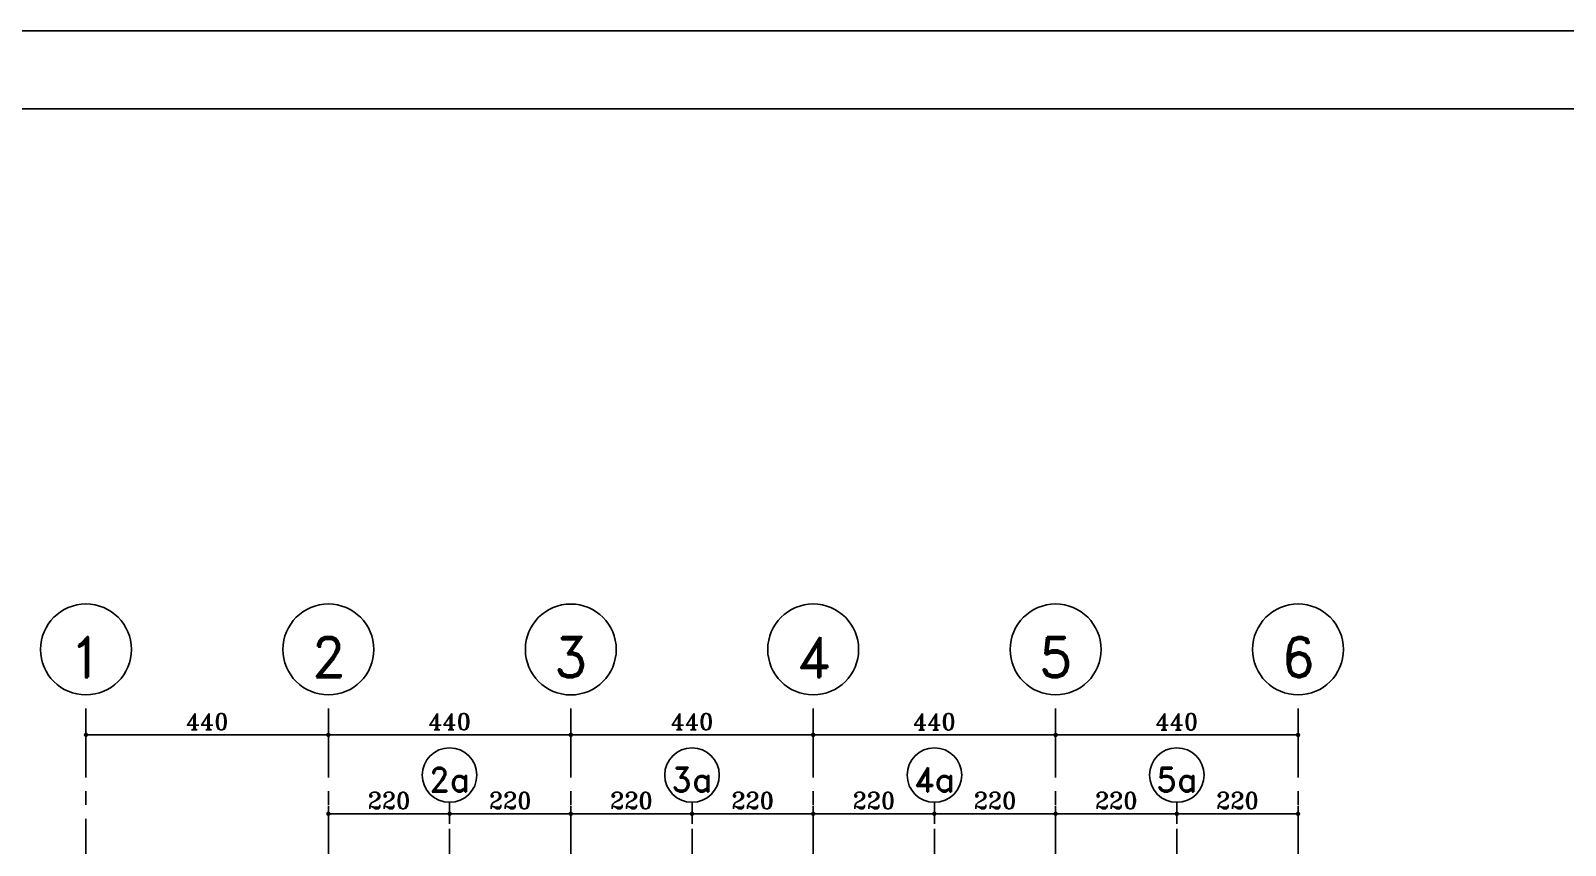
# Model space of a CAD drawing. Header units: inches. Extents: x 460503 to 460688, y 47570 to 48852.
# Drawn here: x 460520.24 to 460548.1, y 48765.43 to 48780.21 of the extents above; entities that cross this region are included whole.
import ezdxf
from ezdxf.enums import TextEntityAlignment as Align

# ---------------------------------------------------------------- set-up
doc = ezdxf.new("R2010")
doc.units = ezdxf.units.IN
doc.header["$MEASUREMENT"] = 0
for name, pattern in [('CENTER', [2, 1.25, -0.25, 0.25, -0.25]), ('DASHDOTX2', [2, 1, -0.5, 0, -0.5]), ('HIDDEN', [0.375, 0.25, -0.125])]:
    doc.linetypes.add(name, pattern=pattern)
for name, color, linetype in [('1', 1, 'Continuous'), ('3', 3, 'HIDDEN'), ('Ax', 1, 'DASHDOTX2'), ('AXE', 1, 'CENTER'), ('DIM', 8, 'Continuous'), ('lateral brace', 5, 'Continuous'), ('Layer4', 118, 'Continuous'), ('wall', 4, 'Continuous')]:
    doc.layers.add(name, color=color, linetype=linetype)
doc.styles.add('ROMAND', font='ROMAND.shx')
doc.styles.add('ROMANT', font='romant')
doc.dimstyles.new('1-100', dxfattribs={"dimtxt": 0.3, "dimasz": 0.08, "dimexe": 0.18, "dimexo": 0.0625, "dimgap": 0.09, "dimtad": 1, "dimdec": 0, "dimlfac": 100, "dimdsep": 46, "dimtxsty": 'ROMANT', "dimblk": 'DOT', "dimcen": 0.09, "dimclrd": 1, "dimclre": 1, "dimclrt": 3, "dimadec": 0, "dimazin": 0, "dimtfac": 1, "dimtdec": 0, "dimtix": 1, "dimtofl": 0, "dimtmove": 2, "dimatfit": 3, "dimldrblk": 'DOT', "dimfxl": 1, "dimtolj": 1, "dimarcsym": 0})

# ---------------------------------------------------------------- blocks, each defined once
blk = doc.blocks.new('DOT')
at = {"layer": 'DIM', "color": 0, "linetype": 'ByBlock'}
blk.add_line((-0.5, 0), (-1, 0), dxfattribs=at)
at = {"layer": 'DIM', "color": 0, "linetype": 'ByBlock', "const_width": 0.5}
blk.add_lwpolyline([(-0.25, 0, 1), (0.25, 0, 1)], format="xyb", close=True, dxfattribs=at)
blk = doc.blocks.new('*D43')
at = {"layer": 'Defpoints', "color": 0, "transparency": 16777216}
for p in [(460525.644, 48767.434), (460521.244, 48766.857), (460525.644, 48766.857)]:
    blk.add_point(p, dxfattribs=at)
at = {"layer": 'wall', "color": 1, "lineweight": -2, "transparency": 16777216}
for p, q in [((460521.244, 48766.92), (460521.244, 48767.614)), ((460521.324, 48767.434), (460525.564, 48767.434)), ((460525.644, 48766.92), (460525.644, 48767.614))]:
    blk.add_line(p, q, dxfattribs=at)
at = {"layer": 'wall', "color": 1, "lineweight": -2, "transparency": 16777216, "xscale": 0.08, "yscale": 0.08, "zscale": 0.08, "rotation": 180}
blk.add_blockref('DOT', (460521.244, 48767.434), dxfattribs=at)
at = {"layer": 'wall', "color": 1, "lineweight": -2, "transparency": 16777216, "xscale": 0.08, "yscale": 0.08, "zscale": 0.08}
blk.add_blockref('DOT', (460525.644, 48767.434), dxfattribs=at)
at = {"layer": 'wall', "color": 3, "transparency": 16777216, "insert": (460523.444, 48767.674), "char_height": 0.3, "attachment_point": 5, "style": 'ROMANT'}
blk.add_mtext('\\A1;440', dxfattribs=at)
blk = doc.blocks.new('_Dot')
at = {"layer": 'DIM', "color": 0, "lineweight": -2}
blk.add_line((-0.5, 0), (-1, 0), dxfattribs=at)
at = {"layer": 'DIM', "color": 0, "const_width": 0.5}
blk.add_lwpolyline([(-0.25, 0, 1), (0.25, 0, 1)], format="xyb", close=True, dxfattribs=at)
blk = doc.blocks.new('*D44')
at = {"layer": 'Defpoints', "color": 0, "transparency": 16777216}
for p in [(460530.044, 48767.434), (460525.644, 48766.857), (460530.044, 48766.857)]:
    blk.add_point(p, dxfattribs=at)
at = {"layer": 'wall', "color": 1, "lineweight": -2, "transparency": 16777216}
for p, q in [((460525.644, 48766.92), (460525.644, 48767.614)), ((460525.724, 48767.434), (460529.964, 48767.434)), ((460530.044, 48766.92), (460530.044, 48767.614))]:
    blk.add_line(p, q, dxfattribs=at)
at = {"layer": 'wall', "color": 1, "lineweight": -2, "transparency": 16777216, "xscale": 0.08, "yscale": 0.08, "zscale": 0.08, "rotation": 180}
blk.add_blockref('DOT', (460525.644, 48767.434), dxfattribs=at)
at = {"layer": 'wall', "color": 1, "lineweight": -2, "transparency": 16777216, "xscale": 0.08, "yscale": 0.08, "zscale": 0.08}
blk.add_blockref('DOT', (460530.044, 48767.434), dxfattribs=at)
at = {"layer": 'wall', "color": 3, "transparency": 16777216, "insert": (460527.844, 48767.674), "char_height": 0.3, "attachment_point": 5, "style": 'ROMANT'}
blk.add_mtext('\\A1;440', dxfattribs=at)
blk = doc.blocks.new('*D45')
at = {"layer": 'Defpoints', "color": 0, "transparency": 16777216}
for p in [(460534.444, 48767.434), (460530.044, 48766.857), (460534.444, 48766.857)]:
    blk.add_point(p, dxfattribs=at)
at = {"layer": 'wall', "color": 1, "lineweight": -2, "transparency": 16777216}
for p, q in [((460530.044, 48766.92), (460530.044, 48767.614)), ((460530.124, 48767.434), (460534.364, 48767.434)), ((460534.444, 48766.92), (460534.444, 48767.614))]:
    blk.add_line(p, q, dxfattribs=at)
at = {"layer": 'wall', "color": 1, "lineweight": -2, "transparency": 16777216, "xscale": 0.08, "yscale": 0.08, "zscale": 0.08, "rotation": 180}
blk.add_blockref('DOT', (460530.044, 48767.434), dxfattribs=at)
at = {"layer": 'wall', "color": 1, "lineweight": -2, "transparency": 16777216, "xscale": 0.08, "yscale": 0.08, "zscale": 0.08}
blk.add_blockref('DOT', (460534.444, 48767.434), dxfattribs=at)
at = {"layer": 'wall', "color": 3, "transparency": 16777216, "insert": (460532.244, 48767.674), "char_height": 0.3, "attachment_point": 5, "style": 'ROMANT'}
blk.add_mtext('\\A1;440', dxfattribs=at)
blk = doc.blocks.new('*D46')
at = {"layer": 'Defpoints', "color": 0, "transparency": 16777216}
for p in [(460538.844, 48767.432), (460534.444, 48766.857), (460538.844, 48766.857)]:
    blk.add_point(p, dxfattribs=at)
at = {"layer": 'wall', "color": 1, "lineweight": -2, "transparency": 16777216}
for p, q in [((460534.444, 48766.92), (460534.444, 48767.612)), ((460534.524, 48767.432), (460538.764, 48767.432)), ((460538.844, 48766.92), (460538.844, 48767.612))]:
    blk.add_line(p, q, dxfattribs=at)
at = {"layer": 'wall', "color": 1, "lineweight": -2, "transparency": 16777216, "xscale": 0.08, "yscale": 0.08, "zscale": 0.08, "rotation": 180}
blk.add_blockref('DOT', (460534.444, 48767.432), dxfattribs=at)
at = {"layer": 'wall', "color": 1, "lineweight": -2, "transparency": 16777216, "xscale": 0.08, "yscale": 0.08, "zscale": 0.08}
blk.add_blockref('DOT', (460538.844, 48767.432), dxfattribs=at)
at = {"layer": 'wall', "color": 3, "transparency": 16777216, "insert": (460536.644, 48767.672), "char_height": 0.3, "attachment_point": 5, "style": 'ROMANT'}
blk.add_mtext('\\A1;440', dxfattribs=at)
blk = doc.blocks.new('*D38')
at = {"layer": 'Defpoints', "color": 0, "transparency": 16777216}
for p in [(460543.244, 48767.432), (460538.844, 48766.857), (460543.244, 48766.857)]:
    blk.add_point(p, dxfattribs=at)
at = {"layer": 'wall', "color": 1, "lineweight": -2, "transparency": 16777216}
for p, q in [((460538.844, 48766.92), (460538.844, 48767.612)), ((460538.924, 48767.432), (460543.164, 48767.432)), ((460543.244, 48766.92), (460543.244, 48767.612))]:
    blk.add_line(p, q, dxfattribs=at)
at = {"layer": 'wall', "color": 1, "lineweight": -2, "transparency": 16777216, "xscale": 0.08, "yscale": 0.08, "zscale": 0.08, "rotation": 180}
blk.add_blockref('DOT', (460538.844, 48767.432), dxfattribs=at)
at = {"layer": 'wall', "color": 1, "lineweight": -2, "transparency": 16777216, "xscale": 0.08, "yscale": 0.08, "zscale": 0.08}
blk.add_blockref('DOT', (460543.244, 48767.432), dxfattribs=at)
at = {"layer": 'wall', "color": 3, "transparency": 16777216, "insert": (460541.044, 48767.672), "char_height": 0.3, "attachment_point": 5, "style": 'ROMANT'}
blk.add_mtext('\\A1;440', dxfattribs=at)
blk = doc.blocks.new('*D706')
at = {"layer": 'Defpoints', "color": 0, "transparency": 16777216}
for p in [(460525.644, 48766.208), (460527.844, 48766.208), (460525.644, 48766.001)]:
    blk.add_point(p, dxfattribs=at)
at = {"layer": 'wall', "color": 1, "lineweight": -2, "transparency": 16777216}
for p, q in [((460525.644, 48766.146), (460525.644, 48765.821)), ((460527.844, 48766.146), (460527.844, 48765.821)), ((460527.764, 48766.001), (460525.724, 48766.001))]:
    blk.add_line(p, q, dxfattribs=at)
at = {"layer": 'wall', "color": 1, "lineweight": -2, "transparency": 16777216, "xscale": 0.08, "yscale": 0.08, "zscale": 0.08, "rotation": 180}
blk.add_blockref('DOT', (460525.644, 48766.001), dxfattribs=at)
at = {"layer": 'wall', "color": 1, "lineweight": -2, "transparency": 16777216, "xscale": 0.08, "yscale": 0.08, "zscale": 0.08}
blk.add_blockref('DOT', (460527.844, 48766.001), dxfattribs=at)
at = {"layer": 'wall', "color": 3, "transparency": 16777216, "insert": (460526.744, 48766.241), "char_height": 0.3, "attachment_point": 5, "style": 'ROMANT'}
blk.add_mtext('\\A1;220', dxfattribs=at)
blk = doc.blocks.new('*D707')
at = {"layer": 'Defpoints', "color": 0, "transparency": 16777216}
for p in [(460527.844, 48766.208), (460530.044, 48766.208), (460527.844, 48766.001)]:
    blk.add_point(p, dxfattribs=at)
at = {"layer": 'wall', "color": 1, "lineweight": -2, "transparency": 16777216}
for p, q in [((460527.844, 48766.146), (460527.844, 48765.821)), ((460530.044, 48766.146), (460530.044, 48765.821)), ((460529.964, 48766.001), (460527.924, 48766.001))]:
    blk.add_line(p, q, dxfattribs=at)
at = {"layer": 'wall', "color": 1, "lineweight": -2, "transparency": 16777216, "xscale": 0.08, "yscale": 0.08, "zscale": 0.08, "rotation": 180}
blk.add_blockref('DOT', (460527.844, 48766.001), dxfattribs=at)
at = {"layer": 'wall', "color": 1, "lineweight": -2, "transparency": 16777216, "xscale": 0.08, "yscale": 0.08, "zscale": 0.08}
blk.add_blockref('DOT', (460530.044, 48766.001), dxfattribs=at)
at = {"layer": 'wall', "color": 3, "transparency": 16777216, "insert": (460528.944, 48766.241), "char_height": 0.3, "attachment_point": 5, "style": 'ROMANT'}
blk.add_mtext('\\A1;220', dxfattribs=at)
blk = doc.blocks.new('*D708')
at = {"layer": 'Defpoints', "color": 0, "transparency": 16777216}
for p in [(460530.044, 48766.208), (460532.244, 48766.208), (460530.044, 48766.001)]:
    blk.add_point(p, dxfattribs=at)
at = {"layer": 'wall', "color": 1, "lineweight": -2, "transparency": 16777216}
for p, q in [((460530.044, 48766.146), (460530.044, 48765.821)), ((460532.244, 48766.146), (460532.244, 48765.821)), ((460532.164, 48766.001), (460530.124, 48766.001))]:
    blk.add_line(p, q, dxfattribs=at)
at = {"layer": 'wall', "color": 1, "lineweight": -2, "transparency": 16777216, "xscale": 0.08, "yscale": 0.08, "zscale": 0.08, "rotation": 180}
blk.add_blockref('DOT', (460530.044, 48766.001), dxfattribs=at)
at = {"layer": 'wall', "color": 1, "lineweight": -2, "transparency": 16777216, "xscale": 0.08, "yscale": 0.08, "zscale": 0.08}
blk.add_blockref('DOT', (460532.244, 48766.001), dxfattribs=at)
at = {"layer": 'wall', "color": 3, "transparency": 16777216, "insert": (460531.144, 48766.241), "char_height": 0.3, "attachment_point": 5, "style": 'ROMANT'}
blk.add_mtext('\\A1;220', dxfattribs=at)
blk = doc.blocks.new('*D709')
at = {"layer": 'Defpoints', "color": 0, "transparency": 16777216}
for p in [(460532.244, 48766.208), (460534.444, 48766.208), (460532.244, 48766.001)]:
    blk.add_point(p, dxfattribs=at)
at = {"layer": 'wall', "color": 1, "lineweight": -2, "transparency": 16777216}
for p, q in [((460532.244, 48766.146), (460532.244, 48765.821)), ((460534.444, 48766.146), (460534.444, 48765.821)), ((460534.364, 48766.001), (460532.324, 48766.001))]:
    blk.add_line(p, q, dxfattribs=at)
at = {"layer": 'wall', "color": 1, "lineweight": -2, "transparency": 16777216, "xscale": 0.08, "yscale": 0.08, "zscale": 0.08, "rotation": 180}
blk.add_blockref('DOT', (460532.244, 48766.001), dxfattribs=at)
at = {"layer": 'wall', "color": 1, "lineweight": -2, "transparency": 16777216, "xscale": 0.08, "yscale": 0.08, "zscale": 0.08}
blk.add_blockref('DOT', (460534.444, 48766.001), dxfattribs=at)
at = {"layer": 'wall', "color": 3, "transparency": 16777216, "insert": (460533.344, 48766.241), "char_height": 0.3, "attachment_point": 5, "style": 'ROMANT'}
blk.add_mtext('\\A1;220', dxfattribs=at)
blk = doc.blocks.new('*D710')
at = {"layer": 'Defpoints', "color": 0, "transparency": 16777216}
for p in [(460534.444, 48766.208), (460536.644, 48766.208), (460534.444, 48766.001)]:
    blk.add_point(p, dxfattribs=at)
at = {"layer": 'wall', "color": 1, "lineweight": -2, "transparency": 16777216}
for p, q in [((460534.444, 48766.146), (460534.444, 48765.821)), ((460536.644, 48766.146), (460536.644, 48765.821)), ((460536.564, 48766.001), (460534.524, 48766.001))]:
    blk.add_line(p, q, dxfattribs=at)
at = {"layer": 'wall', "color": 1, "lineweight": -2, "transparency": 16777216, "xscale": 0.08, "yscale": 0.08, "zscale": 0.08, "rotation": 180}
blk.add_blockref('DOT', (460534.444, 48766.001), dxfattribs=at)
at = {"layer": 'wall', "color": 1, "lineweight": -2, "transparency": 16777216, "xscale": 0.08, "yscale": 0.08, "zscale": 0.08}
blk.add_blockref('DOT', (460536.644, 48766.001), dxfattribs=at)
at = {"layer": 'wall', "color": 3, "transparency": 16777216, "insert": (460535.544, 48766.241), "char_height": 0.3, "attachment_point": 5, "style": 'ROMANT'}
blk.add_mtext('\\A1;220', dxfattribs=at)
blk = doc.blocks.new('*D711')
at = {"layer": 'Defpoints', "color": 0, "transparency": 16777216}
for p in [(460536.644, 48766.208), (460538.844, 48766.208), (460536.644, 48766.001)]:
    blk.add_point(p, dxfattribs=at)
at = {"layer": 'wall', "color": 1, "lineweight": -2, "transparency": 16777216}
for p, q in [((460536.644, 48766.146), (460536.644, 48765.821)), ((460538.844, 48766.146), (460538.844, 48765.821)), ((460538.764, 48766.001), (460536.724, 48766.001))]:
    blk.add_line(p, q, dxfattribs=at)
at = {"layer": 'wall', "color": 1, "lineweight": -2, "transparency": 16777216, "xscale": 0.08, "yscale": 0.08, "zscale": 0.08, "rotation": 180}
blk.add_blockref('DOT', (460536.644, 48766.001), dxfattribs=at)
at = {"layer": 'wall', "color": 1, "lineweight": -2, "transparency": 16777216, "xscale": 0.08, "yscale": 0.08, "zscale": 0.08}
blk.add_blockref('DOT', (460538.844, 48766.001), dxfattribs=at)
at = {"layer": 'wall', "color": 3, "transparency": 16777216, "insert": (460537.744, 48766.241), "char_height": 0.3, "attachment_point": 5, "style": 'ROMANT'}
blk.add_mtext('\\A1;220', dxfattribs=at)
blk = doc.blocks.new('*D712')
at = {"layer": 'Defpoints', "color": 0, "transparency": 16777216}
for p in [(460538.844, 48766.208), (460541.044, 48766.208), (460538.844, 48766.001)]:
    blk.add_point(p, dxfattribs=at)
at = {"layer": 'wall', "color": 1, "lineweight": -2, "transparency": 16777216}
for p, q in [((460538.844, 48766.146), (460538.844, 48765.821)), ((460541.044, 48766.146), (460541.044, 48765.821)), ((460540.964, 48766.001), (460538.924, 48766.001))]:
    blk.add_line(p, q, dxfattribs=at)
at = {"layer": 'wall', "color": 1, "lineweight": -2, "transparency": 16777216, "xscale": 0.08, "yscale": 0.08, "zscale": 0.08, "rotation": 180}
blk.add_blockref('DOT', (460538.844, 48766.001), dxfattribs=at)
at = {"layer": 'wall', "color": 1, "lineweight": -2, "transparency": 16777216, "xscale": 0.08, "yscale": 0.08, "zscale": 0.08}
blk.add_blockref('DOT', (460541.044, 48766.001), dxfattribs=at)
at = {"layer": 'wall', "color": 3, "transparency": 16777216, "insert": (460539.944, 48766.241), "char_height": 0.3, "attachment_point": 5, "style": 'ROMANT'}
blk.add_mtext('\\A1;220', dxfattribs=at)
blk = doc.blocks.new('*D713')
at = {"layer": 'Defpoints', "color": 0, "transparency": 16777216}
for p in [(460541.044, 48766.208), (460543.244, 48766.208), (460541.044, 48766.001)]:
    blk.add_point(p, dxfattribs=at)
at = {"layer": 'wall', "color": 1, "lineweight": -2, "transparency": 16777216}
for p, q in [((460541.044, 48766.146), (460541.044, 48765.821)), ((460543.244, 48766.146), (460543.244, 48765.821)), ((460543.164, 48766.001), (460541.124, 48766.001))]:
    blk.add_line(p, q, dxfattribs=at)
at = {"layer": 'wall', "color": 1, "lineweight": -2, "transparency": 16777216, "xscale": 0.08, "yscale": 0.08, "zscale": 0.08, "rotation": 180}
blk.add_blockref('DOT', (460541.044, 48766.001), dxfattribs=at)
at = {"layer": 'wall', "color": 1, "lineweight": -2, "transparency": 16777216, "xscale": 0.08, "yscale": 0.08, "zscale": 0.08}
blk.add_blockref('DOT', (460543.244, 48766.001), dxfattribs=at)
at = {"layer": 'wall', "color": 3, "transparency": 16777216, "insert": (460542.144, 48766.241), "char_height": 0.3, "attachment_point": 5, "style": 'ROMANT'}
blk.add_mtext('\\A1;220', dxfattribs=at)

msp = doc.modelspace()

# ---------------------------------------------------------------- linework, layer by layer
at = {"layer": '1'}
msp.add_lwpolyline([(460507.46120186, 48722.16611785), (460588.72955203, 48722.16611785), (460588.72955203, 48778.79911448), (460507.46120186, 48778.79911448)], close=True, dxfattribs=at)
at = {"layer": 'Ax', "linetype": 'Continuous', "ltscale": 0.5}
for centre, radius in [((460521.24403784, 48768.98434276), 0.825), ((460525.64403784, 48768.98434276), 0.825), ((460530.04403783, 48768.98404071), 0.825), ((460534.44403784, 48768.98434276), 0.825), ((460538.84403784, 48768.98434276), 0.825), ((460543.24403784, 48768.98434276), 0.825), ((460527.84406083, 48766.70435599), 0.495), ((460532.24406084, 48766.70435599), 0.495), ((460536.64406084, 48766.70435599), 0.495), ((460541.04406084, 48766.70435599), 0.495)]:
    msp.add_circle(centre, radius, dxfattribs=at)
at = {"layer": 'AXE'}
for p, q in [((460521.2440953, 48742.6619874), (460521.2440953, 48768.15749496)), ((460525.6440953, 48742.6619874), (460525.6440953, 48768.15749496)), ((460530.04409529, 48742.66168535), (460530.04409529, 48768.15719291)), ((460534.4440953, 48742.6619874), (460534.4440953, 48768.15749496)), ((460538.8440953, 48742.6619874), (460538.8440953, 48768.15749496)), ((460543.2440953, 48742.6619874), (460543.2440953, 48768.15749496)), ((460527.8440953, 48758.47633645), (460527.8440953, 48766.20824731)), ((460532.24409532, 48758.47633645), (460532.24409532, 48766.20824731)), ((460536.64409531, 48758.47633645), (460536.64409531, 48766.20824731)), ((460541.04409532, 48758.47633645), (460541.04409532, 48766.20824731))]:
    msp.add_line(p, q, dxfattribs=at)
at = {"layer": 'DIM'}
msp.add_lwpolyline([(460506.04537694, 48720.75029294), (460590.14537694, 48720.75029294), (460590.14537694, 48780.2149394), (460506.04537694, 48780.2149394)], close=True, dxfattribs=at)
at = {"layer": 'lateral brace'}
msp.add_lwpolyline([(460506.04537694, 48720.75029294), (460590.14537694, 48720.75029294), (460590.14537694, 48780.2149394), (460506.04537694, 48780.2149394)], close=True, dxfattribs=at)
at = {"layer": 'Layer4'}
msp.add_lwpolyline([(460590.14537694, 48780.2149394), (460506.04537694, 48780.2149394), (460506.04537694, 48720.75029294), (460590.14537694, 48720.75029294)], close=True, dxfattribs=at)

# ---------------------------------------------------------------- texts
at = {"layer": '3', "color": 3, "style": 'ROMAND'}
for s, height, p in [('1', 0.7299072, (460521.24641348, 48768.84394001, 0.00000001)), ('2', 0.7299072, (460525.64641348, 48768.84394001, 0.00000001)), ('3', 0.7299072, (460530.04641347, 48768.84363796, 0.00000001)), ('4', 0.7299072, (460534.44641348, 48768.84394001, 0.00000001)), ('5', 0.7299072, (460538.84641348, 48768.84394001, 0.00000001)), ('6', 0.7299072, (460543.24641348, 48768.84394001, 0.00000001)), ('2a', 0.43794432, (460527.84548621, 48766.62011435, 0.00000001)), ('3a', 0.43794432, (460532.24548622, 48766.62011435, 0.00000001)), ('4a', 0.43794432, (460536.64548622, 48766.62011435, 0.00000001)), ('5a', 0.43794432, (460541.04548622, 48766.62011435, 0.00000001))]:
    msp.add_text(s, height=height, dxfattribs=at).set_placement(p, align=Align.MIDDLE_CENTER)

# ---------------------------------------------------------------- dimensions: what is measured, and where the dimension line sits
at = {"layer": 'wall'}
for base, p1, p2, picture, middle in [((460525.6440953, 48767.43394845), (460521.2440953, 48766.85702542), (460525.6440953, 48766.85702542), '*D43', (460523.4440953, 48767.67394845)), ((460530.0440953, 48767.43396548), (460525.6440953, 48766.85702542), (460530.0440953, 48766.85702542), '*D44', (460527.8440953, 48767.67396548)), ((460534.4440953, 48767.43435562), (460530.0440953, 48766.85702542), (460534.4440953, 48766.85702542), '*D45', (460532.2440953, 48767.67435562)), ((460538.8440953, 48767.43208697), (460534.4440953, 48766.85702542), (460538.8440953, 48766.85702542), '*D46', (460536.6440953, 48767.67208697)), ((460543.2440953, 48767.43208697), (460538.8440953, 48766.85702542), (460543.2440953, 48766.85702542), '*D38', (460541.0440953, 48767.67208697)), ((460525.6440953, 48766.00070053), (460527.8440953, 48766.20824731), (460525.6440953, 48766.20824731), '*D706', (460526.7440953, 48766.24070053)), ((460527.8440953, 48766.00070053), (460530.0440953, 48766.20824731), (460527.8440953, 48766.20824731), '*D707', (460528.9440953, 48766.24070053)), ((460530.04409529, 48766.00070053), (460532.24409529, 48766.20824731), (460530.04409529, 48766.20824731), '*D708', (460531.14409529, 48766.24070053)), ((460532.24409532, 48766.00070053), (460534.44409532, 48766.20824731), (460532.24409532, 48766.20824731), '*D709', (460533.34409532, 48766.24070053)), ((460534.4440953, 48766.00070053), (460536.6440953, 48766.20824731), (460534.4440953, 48766.20824731), '*D710', (460535.5440953, 48766.24070053)), ((460536.6440953, 48766.00070053), (460538.84409531, 48766.20824731), (460536.6440953, 48766.20824731), '*D711', (460537.7440953, 48766.24070053)), ((460538.8440953, 48766.00070053), (460541.0440953, 48766.20824731), (460538.8440953, 48766.20824731), '*D712', (460539.9440953, 48766.24070053)), ((460541.0440953, 48766.00070053), (460543.2440953, 48766.20824731), (460541.0440953, 48766.20824731), '*D713', (460542.1440953, 48766.24070053))]:
    dim = msp.add_linear_dim(base=base, p1=p1, p2=p2, dimstyle='1-100', dxfattribs=at)
    dim.commit()
    dim.dimension.update_dxf_attribs({"geometry": picture, "text_midpoint": middle})

doc.saveas('drawing.dxf')
